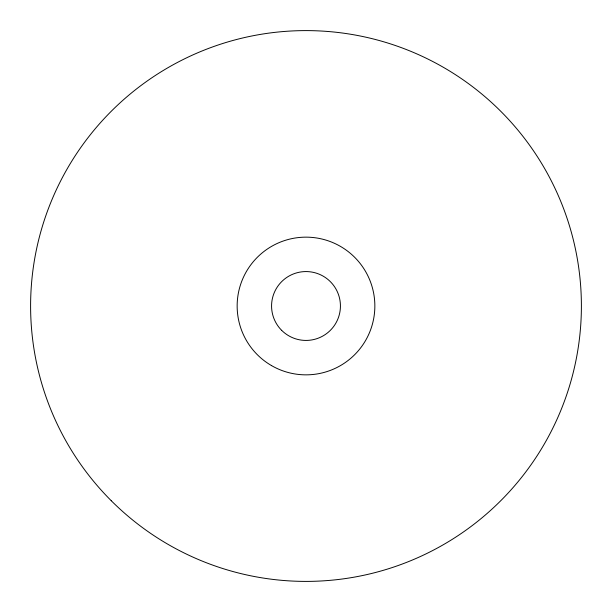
<?xml version="1.0" encoding="UTF-8"?>
<svg xmlns="http://www.w3.org/2000/svg" width="612" height="612" viewBox="0 0 612 612"><rect width="100%" height="100%" fill="white"/><g stroke="black" fill="none" stroke-linecap="round" stroke-linejoin="round"><path stroke-width="0.92" d="M271.575 365.624A68.85 68.85 0 0 0 374.85 306A68.85 68.85 0 0 0 271.575 246.376A68.85 68.85 0 0 0 271.575 365.624M281.658 330.342A34.425 34.425 0 0 0 339.255 314.912A34.425 34.425 0 0 0 297.088 272.745A34.425 34.425 0 0 0 281.658 330.342M111.262 500.738A275.4 275.4 0 0 0 572.013 377.275A275.4 275.4 0 0 0 234.725 39.987A275.4 275.4 0 0 0 111.262 500.738"/></g></svg>
